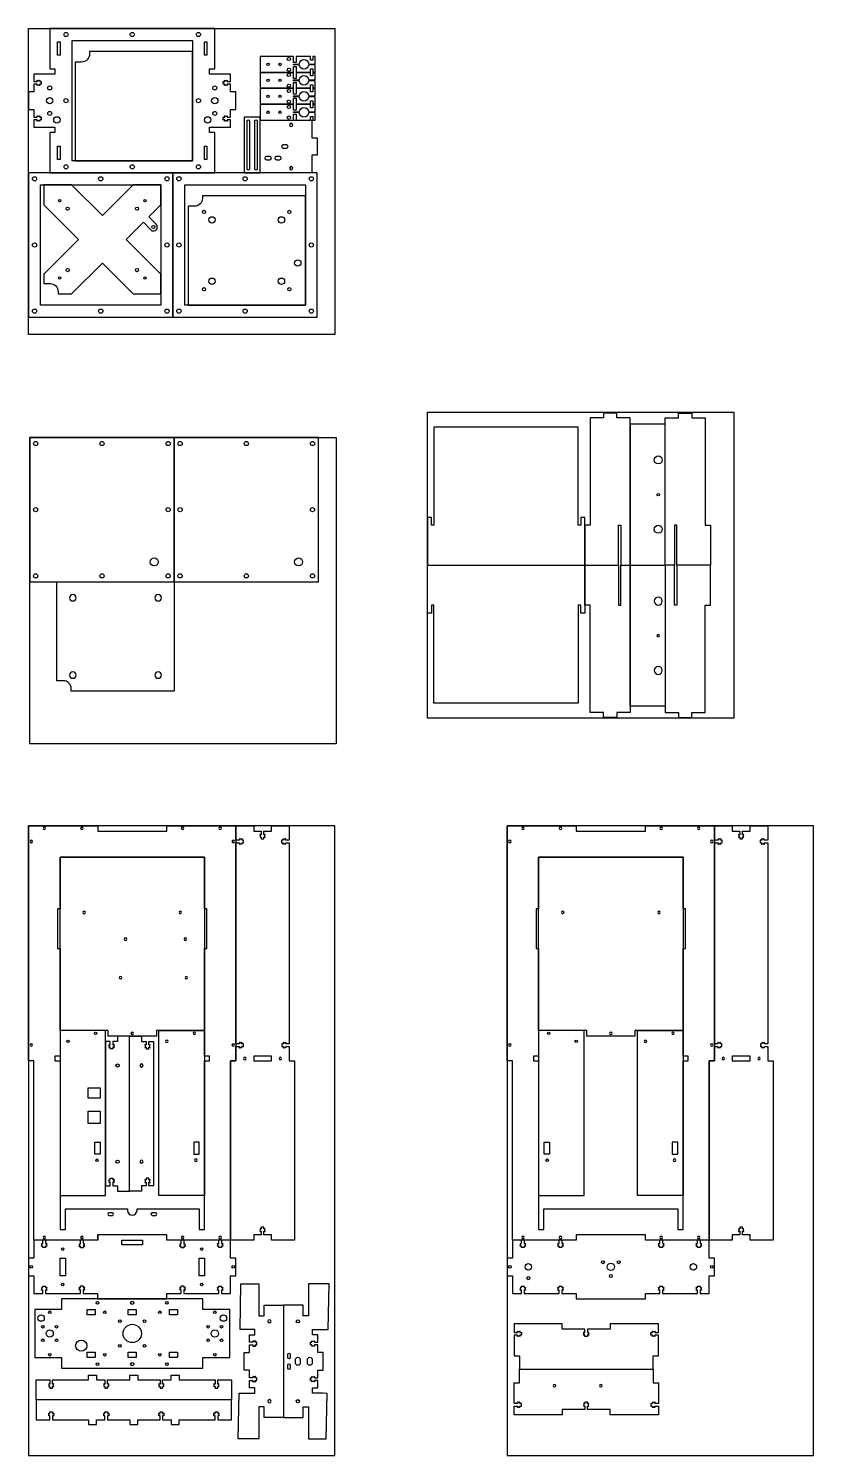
# Model space of a CAD drawing. Header units: millimetres. Extents: x 0 to 984, y -1790 to 0.
import ezdxf

# ---------------------------------------------------------------- set-up
doc = ezdxf.new("R2010")
doc.units = ezdxf.units.MM
doc.layers.get('0').update_dxf_attribs({"lineweight": 25, "true_color": 0xffffff})

# ---------------------------------------------------------------- blocks, each defined once
blk = doc.blocks.new('carrier_window')
blk.add_lwpolyline([(11.85, -50), (11.85, 0), (0, 0), (0, -185), (16.8, -185), (16.8, -190.88), (33.6, -190.88), (33.6, -185), (50.4, -185), (50.4, -50), (57.12, -50), (57.12, 0), (15, 0), (15, -50)], close=True)
blk = doc.blocks.new('p2')
for p, q in [((0, 0), (384, 0)), ((0, -384), (0, 0)), ((384, 0), (384, -384)), ((384, -384), (0, -384))]:
    blk.add_line(p, q)
blk = doc.blocks.new('p3')
for p, q in [((0, 0), (790, 0)), ((0, -384), (0, 0)), ((790, 0), (790, -384)), ((790, -384), (0, -384))]:
    blk.add_line(p, q)
blk = doc.blocks.new('bed')
blk.add_lwpolyline([(-129, 137), (-129, 134, -0.414214), (-139, 124), (-147, 124), (-147, 0), (0, 0), (0, 137)], format="xyb", close=True)
blk = doc.blocks.new('bed_backing')
blk.add_lwpolyline([(-129, 137), (-129, 134, -0.414214), (-139, 124), (-147, 124), (-147, 0), (0, 0), (0, 137)], format="xyb", close=True)
for centre, radius in [((-127, 117), 2), ((-117, 107), 4), ((-30, 107), 4), ((-20, 117), 2), ((-9.5, 52.9), 4), ((-127, 20), 2), ((-117, 30), 4), ((-30, 30), 4), ((-20, 20), 2)]:
    blk.add_circle(centre, radius)
blk = doc.blocks.new('bed_interface')
blk.add_lwpolyline([(-129, 137), (-129, 134, -0.414214), (-139, 124), (-147, 124), (-147, 0), (0, 0), (0, 137)], format="xyb", close=True)
for centre in [(-127, 117), (-20, 117), (-127, 20), (-20, 20)]:
    blk.add_circle(centre, 4)
blk = doc.blocks.new('bed_x')
blk.add_lwpolyline([(-112, -137), (-73.5, -98.5), (-35, -137), (0, -137), (0, -112), (-43.5, -68.5), (-21.8, -46.8), (-13.2, -56.2, 1.026997), (-6, -49.4), (-15.2, -40.2), (0, -25), (0, 0), (-35, 0), (-73.5, -38.5), (-112, 0), (-147, 0), (-147, -25), (-103.5, -68.5), (-147, -112), (-147, -124), (-139, -124, -0.414214), (-129, -134), (-129, -137)], format="xyb", close=True)
for centre, radius in [((-127, -20), 1.58), ((-117, -30), 2), ((-30, -30), 2), ((-20, -20), 1.58), ((-9.5, -52.9), 2), ((-117, -107), 2), ((-30, -107), 2), ((-127, -117), 1.58), ((-20, -117), 1.58)]:
    blk.add_circle(centre, radius)
blk = doc.blocks.new('carrier')
blk.add_lwpolyline([(19.8, 111.1), (15.5, 111.1), (15.5, 110, -2.414214), (15.2, 109.8), (12.8, 109.8, -2.414214), (12.5, 110), (12.5, 111.1), (10.5, 111.1), (10.5, 114.4), (12.5, 114.4), (12.5, 115.5, -2.414214), (12.8, 115.8), (15.2, 115.8, -2.414214), (15.5, 115.5), (15.5, 114.4), (19.8, 114.4), (19.8, 123.9), (-6.5, 123.9), (-6.5, 130.6), (0, 130.6), (0, 181), (-207, 181), (-207, 130.6), (-200.5, 130.6), (-200.5, 123.9), (-226.8, 123.9), (-226.8, 114.4), (-222.5, 114.4), (-222.5, 115.5, -2.414214), (-222.2, 115.8), (-219.8, 115.8, -2.414214), (-219.5, 115.5), (-219.5, 114.4), (-217.5, 114.4), (-217.5, 111.1), (-219.5, 111.1), (-219.5, 110, -2.414214), (-219.8, 109.8), (-222.2, 109.8, -2.414214), (-222.5, 110), (-222.5, 111.1), (-226.8, 111.1), (-226.8, 101.6), (-233.5, 101.6), (-233.5, 79.4), (-226.8, 79.4), (-226.8, 69.9), (-222.5, 69.9), (-222.5, 71, -2.414214), (-222.2, 71.2), (-219.8, 71.2, -2.414214), (-219.5, 71), (-219.5, 69.9), (-217.5, 69.9), (-217.5, 66.6), (-219.5, 66.6), (-219.5, 65.5, -2.414214), (-219.8, 65.2), (-222.2, 65.2, -2.414214), (-222.5, 65.5), (-222.5, 66.6), (-226.8, 66.6), (-226.8, 57.1), (-200.5, 57.1), (-200.5, 50.4), (-207, 50.4), (-207, 0), (0, 0), (0, 50.4), (-6.5, 50.4), (-6.5, 57.1), (19.8, 57.1), (19.8, 66.6), (15.5, 66.6), (15.5, 65.5, -2.414214), (15.2, 65.2), (12.8, 65.2, -2.414214), (12.5, 65.5), (12.5, 66.6), (10.5, 66.6), (10.5, 69.9), (12.5, 69.9), (12.5, 71, -2.414214), (12.8, 71.2), (15.2, 71.2, -2.414214), (15.5, 71), (15.5, 69.9), (19.8, 69.9), (19.8, 79.4), (26.5, 79.4), (26.5, 101.6), (19.8, 101.6)], format="xyb", close=True)
for points in [[(-194, 147.4), (-197.1, 147.4), (-197.1, 164.2), (-194, 164.2)], [(-28, 166), (-28, 15), (-179, 15), (-179, 166)], [(-9.9, 147.4), (-13, 147.4), (-13, 164.2), (-9.9, 164.2)], [(-197.1, 33.6), (-194, 33.6), (-194, 16.8), (-197.1, 16.8)], [(-9.9, 16.8), (-13, 16.8), (-13, 33.6), (-9.9, 33.6)]]:
    blk.add_lwpolyline(points, close=True)
for centre, radius in [((-186.5, 173.5), 2.62), ((-103.5, 173.5), 2.62), ((-20.5, 173.5), 2.62), ((-207, 106.5), 2.5), ((0, 106.5), 2.5), ((-207, 90.5), 4), ((-186.5, 90.5), 2.62), ((-20.5, 90.5), 2.62), ((0, 90.5), 4), ((-207, 74.5), 2.5), ((0, 74.5), 2.5), ((-198, 66.4), 4), ((-9, 66.4), 4), ((-186.5, 7.5), 2.62), ((-103.5, 7.5), 2.62), ((-20.5, 7.5), 2.62)]:
    blk.add_circle(centre, radius)
blk = doc.blocks.new('carrier_tray')
blk.add_lwpolyline([(-181, 0), (0, 0), (0, 181), (-181, 181)], close=True)
for centre, radius in [((-173.5, 173.5), 2.62), ((-90.5, 173.5), 2.62), ((-7.5, 173.5), 2.62), ((-156, 156), 5), ((-173.5, 90.5), 2.62), ((-7.5, 90.5), 2.62), ((-173.5, 7.5), 2.62), ((-90.5, 7.5), 2.62), ((-7.5, 7.5), 2.62)]:
    blk.add_circle(centre, radius)
blk = doc.blocks.new('carrier_wall')
for points in [[(-181, 0), (0, 0), (0, 181), (-181, 181)], [(-166, 15), (-166, 166), (-15, 166), (-15, 15)]]:
    blk.add_lwpolyline(points, close=True)
for centre in [(-173.5, 173.5), (-90.5, 173.5), (-7.5, 173.5), (-173.5, 90.5), (-7.5, 90.5), (-173.5, 7.5), (-90.5, 7.5), (-7.5, 7.5)]:
    blk.add_circle(centre, 2.62)
blk = doc.blocks.new('crane_bottom')
for points in [[(-177, 13.5), (-177, 0), (0, 0), (0, 13.5), (33.8, 13.5), (33.8, 73.5), (0, 73.5), (0, 87), (-177, 87), (-177, 73.5), (-210.8, 73.5), (-210.8, 13.5)], [(-135.2, 73.5), (-135.2, 66.8), (-145.2, 66.8), (-145.2, 73.5)], [(-93.5, 66.8), (-93.5, 73.5), (-83.5, 73.5), (-83.5, 66.8)], [(-41.8, 66.8), (-41.8, 73.5), (-31.8, 73.5), (-31.8, 66.8)], [(-135.2, 20.2), (-135.2, 13.5), (-145.2, 13.5), (-145.2, 20.2)], [(-83.5, 20.2), (-83.5, 13.5), (-93.5, 13.5), (-93.5, 20.2)], [(-41.8, 13.5), (-41.8, 20.2), (-31.8, 20.2), (-31.8, 13.5)]]:
    blk.add_lwpolyline(points, close=True)
for centre, radius in [((-192, 70.1), 1.65), ((-132, 82), 1.65), ((-123, 70.1), 1.65), ((-88.5, 82), 2), ((-54, 70.1), 1.65), ((-45, 82), 1.65), ((15, 70.1), 1.65), ((-104, 59), 1.65), ((-88.5, 43.5), 11.5), ((-73, 59), 1.65), ((-24.5, 58.8), 7), ((-200.5, 52), 1.65), ((-200.5, 35), 1.65), ((-192, 43.5), 4.5), ((-183.5, 52), 1.65), ((-183.5, 35), 1.65), ((6.5, 52), 1.65), ((6.5, 35), 1.65), ((15, 43.5), 4.5), ((23.5, 52), 1.65), ((23.5, 35), 1.65), ((-202.8, 24.2), 4), ((-192, 16.9), 1.65), ((-123, 16.9), 1.65), ((-104, 28), 1.65), ((-73, 28), 1.65), ((-54, 16.9), 1.65), ((15, 16.9), 1.65), ((25.8, 24.2), 4), ((-132, 5), 1.65), ((-88.5, 5), 2), ((-45, 5), 1.65)]:
    blk.add_circle(centre, radius)
blk = doc.blocks.new('crane_front')
blk.add_lwpolyline([(17.13, -25), (17.13, -19.88), (16.03, -19.88, -2.4142136), (15.78, -19.63), (15.78, -17.13, -2.4142136), (16.03, -16.88), (17.13, -16.88), (17.13, -14.88), (20.43, -14.88), (20.43, -16.88), (21.53, -16.88, -2.4142136), (21.78, -17.13), (21.78, -19.63, -2.4142136), (21.53, -19.88), (20.43, -19.88), (20.43, -25), (65.53, -25), (65.53, -30.88), (75.53, -30.88), (75.53, -25), (86.13, -25), (86.13, -19.88), (85.03, -19.88, -2.4142136), (84.78, -19.63), (84.78, -17.13, -2.4142136), (85.03, -16.88), (86.13, -16.88), (86.13, -14.88), (89.43, -14.88), (89.43, -16.88), (90.53, -16.88, -2.4142136), (90.78, -17.13), (90.78, -19.63, -2.4142136), (90.53, -19.88), (89.43, -19.88), (89.43, -25), (117.28, -25), (117.28, -30.88), (127.28, -30.88), (127.28, -25), (155.13, -25), (155.13, -19.88), (154.03, -19.88, -2.4142136), (153.78, -19.63), (153.78, -17.13, -2.4142136), (154.03, -16.88), (155.13, -16.88), (155.13, -14.88), (158.43, -14.88), (158.43, -16.88), (159.53, -16.88, -2.4142136), (159.78, -17.13), (159.78, -19.63, -2.4142136), (159.53, -19.88), (158.43, -19.88), (158.43, -25), (169.03, -25), (169.03, -30.88), (179.03, -30.88), (179.03, -25), (224.13, -25), (224.13, -19.88), (223.03, -19.88, -2.4142136), (222.78, -19.63), (222.78, -17.13, -2.4142136), (223.03, -16.88), (224.13, -16.88), (224.13, -14.88), (227.43, -14.88), (227.43, -16.88), (228.53, -16.88, -2.4142136), (228.78, -17.13), (228.78, -19.63, -2.4142136), (228.53, -19.88), (227.43, -19.88), (227.43, -25), (244.56, -25), (244.56, 0), (0, 0), (0, -25)], format="xyb", close=True)
blk = doc.blocks.new('door')
blk.add_lwpolyline([(0, 0), (-197.3, 0), (-197.3, -60), (-192.3, -60), (-192.3, -50), (-189.15, -50), (-189.15, -173.24), (-8.15, -173.24), (-8.15, -50), (-5, -50), (-5, -60), (0, -60)], close=True)
blk = doc.blocks.new('drawer_back')
blk.add_lwpolyline([(-60.3, -217.6), (0, -217.6), (0, 0), (-181, 0), (-181, -217.6), (-120.7, -217.6), (-120.7, -224.4), (-60.3, -224.4)], close=True)
for centre, radius in [((-150.8, -69.3), 1.58), ((-30.2, -69.3), 1.58), ((-157, -102.8), 1.57), ((-82.1, -102.8), 1.57), ((-158.3, -151.1), 1.57), ((-75.8, -151.1), 1.57), ((-90.5, -221), 1.57)]:
    blk.add_circle(centre, radius)
blk = doc.blocks.new('drawer_front')
blk.add_lwpolyline([(-60.3, -217.6), (0, -217.6), (0, 0), (-181, 0), (-181, -217.6), (-120.7, -217.6), (-120.7, -224.4), (-60.3, -224.4)], close=True)
for centre, radius in [((-150.8, -69.3), 1.58), ((-30.2, -69.3), 1.58), ((-90.5, -221), 1.57)]:
    blk.add_circle(centre, radius)
blk = doc.blocks.new('drawer_bottom')
blk.add_lwpolyline([(0, 11), (-4.3, 11), (-4.3, 9.9, -2.414214), (-4.5, 9.6), (-7, 9.6, -2.414214), (-7.3, 9.9), (-7.3, 11), (-9.3, 11), (-9.3, 14.2), (-7.3, 14.2), (-7.3, 15.4, -2.414214), (-7, 15.6), (-4.5, 15.6, -2.414214), (-4.3, 15.4), (-4.3, 14.2), (0, 14.2), (0, 40.3), (-6.7, 40.3), (-6.7, 57.1), (-174.3, 57.1), (-174.3, 40.3), (-181, 40.3), (-181, 14.2), (-176.7, 14.2), (-176.7, 15.4, -2.414214), (-176.5, 15.6), (-174, 15.6, -2.414214), (-173.7, 15.4), (-173.7, 14.2), (-171.7, 14.2), (-171.7, 11), (-173.7, 11), (-173.7, 9.9, -2.414214), (-174, 9.6), (-176.5, 9.6, -2.414214), (-176.7, 9.9), (-176.7, 11), (-181, 11), (-181, 0), (-120.7, 0), (-120.7, 6.7), (-92.2, 6.7), (-92.2, 11), (-93.2, 11, -2.414214), (-93.5, 11.2), (-93.5, 13.8, -2.414214), (-93.2, 14), (-92.2, 14), (-92.2, 16), (-88.9, 16), (-88.9, 14), (-87.8, 14, -2.414214), (-87.5, 13.8), (-87.5, 11.2, -2.414214), (-87.8, 11), (-88.9, 11), (-88.9, 6.7), (-60.3, 6.7), (-60.3, 0), (0, 0)], format="xyb", close=True)
for centre in [(-108.8, 36.5), (-50.8, 36.5)]:
    blk.add_circle(centre, 1.58)
blk = doc.blocks.new('drawer_left')
for points in [[(-57.12, 0), (0, 0), (0, 206.72), (-57.12, 206.72)], [(-50.4, 140.04), (-50.4, 155.04), (-43.68, 155.04), (-43.68, 140.04)], [(-35.4, 101.105), (-50.4, 101.105), (-50.4, 116.535), (-35.4, 116.535)], [(-50.4, 84.785), (-35.4, 84.785), (-35.4, 71.895), (-50.4, 71.895)]]:
    blk.add_lwpolyline(points, close=True)
for centre in [(-46.4, 162.54), (-44.52, 3.36), (-10, 13.44)]:
    blk.add_circle(centre, 1.575)
blk = doc.blocks.new('drawer_support')
blk.add_lwpolyline([(-6.7, 20.8), (-11, 20.8), (-11, 19.8, -2.414214), (-11.2, 19.5), (-13.8, 19.5, -2.414214), (-14, 19.8), (-14, 20.8), (-16, 20.8), (-16, 24.2), (-14, 24.2), (-14, 25.2, -2.414214), (-13.8, 25.5), (-11.2, 25.5, -2.414214), (-11, 25.2), (-11, 24.2), (-6.7, 24.2), (-6.7, 30), (-187.7, 30), (-187.7, 24.2), (-183.4, 24.2), (-183.4, 25.2, -2.414214), (-183.2, 25.5), (-180.7, 25.5, -2.414214), (-180.4, 25.2), (-180.4, 24.2), (-178.4, 24.2), (-178.4, 20.8), (-180.4, 20.8), (-180.4, 19.8, -2.414214), (-180.7, 19.5), (-183.2, 19.5, -2.414214), (-183.4, 19.8), (-183.4, 20.8), (-187.7, 20.8), (-187.7, 15), (-194.4, 15), (-194.4, 0), (0, 0), (0, 15), (-6.7, 15)], format="xyb", close=True)
for centre in [(-157.6, 15), (-36.9, 15)]:
    blk.add_circle(centre, 2)
blk = doc.blocks.new('frame_back')
blk.add_lwpolyline([(-253.3, -295), (-253.3, -520), (-173.3, -520), (-173.3, -513.3), (-86.7, -513.3), (-86.7, -520), (-6.7, -520), (-6.7, -295), (0, -295), (0, 0), (-86.7, 0), (-86.7, -6.7), (-173.3, -6.7), (-173.3, 0), (-260, 0), (-260, -295)], close=True)
for points in [[(-124, -480.5), (-124, -482.5, -1), (-136, -482.5), (-136, -480.5), (-213.8, -480.5), (-213.8, -506.6), (-220.5, -506.6), (-220.5, -295), (-227, -295), (-227, -289.1), (-220.5, -289.1), (-220.5, -154.1), (-223.7, -154.1), (-223.7, -104.1), (-220.5, -104.1), (-220.5, -39.5), (-39.5, -39.5), (-39.5, -104.1), (-36.3, -104.1), (-36.3, -154.1), (-39.5, -154.1), (-39.5, -289.1), (-33, -289.1), (-33, -295), (-39.5, -295), (-39.5, -506.6), (-46.2, -506.6), (-46.2, -480.5)], [(-155.1, -485.6, -1), (-155.1, -488.8), (-159.1, -488.8, -1), (-159.1, -485.6)], [(-104.9, -488.8, -1), (-104.9, -485.6), (-100.9, -485.6, -1), (-100.9, -488.8)]]:
    blk.add_lwpolyline(points, format="xyb", close=True)
for centre, radius in [((-240.2, -3.4), 1.57), ((-193.1, -3.4), 1.57), ((-66.9, -3.4), 1.57), ((-19.8, -3.4), 1.57), ((-256.6, -19.8), 1.57), ((-3.4, -19.8), 1.57), ((-256.6, -275.2), 1.57), ((-3.4, -275.2), 1.57), ((-240.2, -516.6), 1.57), ((-193.1, -516.6), 1.58), ((-66.9, -516.6), 1.58), ((-19.8, -516.6), 1.57)]:
    blk.add_circle(centre, radius)
blk = doc.blocks.new('frame_bottom')
blk.add_lwpolyline([(0, 44.5), (0, 66.8), (-11.4, 66.8), (-11.4, 62.5), (-10.3, 62.5, -2.414214), (-10, 62.2), (-10, 59.7, -2.414214), (-10.3, 59.5), (-11.4, 59.5), (-11.4, 57.5), (-14.7, 57.5), (-14.7, 59.5), (-15.8, 59.5, -2.414214), (-16, 59.7), (-16, 62.2, -2.414214), (-15.8, 62.5), (-14.7, 62.5), (-14.7, 66.8), (-58.5, 66.8), (-58.5, 62.2), (-57.4, 62.2, -2.414214), (-57.2, 61.9), (-57.2, 59.4, -2.414214), (-57.4, 59.2), (-58.5, 59.2), (-58.5, 57.2), (-61.8, 57.2), (-61.8, 59.2), (-62.9, 59.2, -2.414214), (-63.2, 59.4), (-63.2, 61.9, -2.414214), (-62.9, 62.2), (-61.8, 62.2), (-61.8, 66.8), (-79.9, 66.8), (-79.9, 73.5), (-166.6, 73.5), (-166.6, 66.8), (-184.7, 66.8), (-184.7, 62.2), (-183.6, 62.2, -2.414214), (-183.4, 61.9), (-183.4, 59.4, -2.414214), (-183.6, 59.2), (-184.7, 59.2), (-184.7, 57.2), (-188, 57.2), (-188, 59.2), (-189.1, 59.2, -2.414214), (-189.4, 59.4), (-189.4, 61.9, -2.414214), (-189.1, 62.2), (-188, 62.2), (-188, 66.8), (-231.9, 66.8), (-231.9, 62.5), (-230.8, 62.5, -2.414214), (-230.5, 62.2), (-230.5, 59.7, -2.414214), (-230.8, 59.5), (-231.9, 59.5), (-231.9, 57.5), (-235.2, 57.5), (-235.2, 59.5), (-236.3, 59.5, -2.414214), (-236.5, 59.7), (-236.5, 62.2, -2.414214), (-236.3, 62.5), (-235.2, 62.5), (-235.2, 66.8), (-246.6, 66.8), (-246.6, 44.5), (-253.3, 44.5), (-253.3, 22.3), (-246.6, 22.3), (-246.6, 0), (-235.2, 0), (-235.2, 4.3), (-236.3, 4.3, -2.414214), (-236.5, 4.5), (-236.5, 7, -2.414214), (-236.3, 7.3), (-235.2, 7.3), (-235.2, 9.3), (-231.9, 9.3), (-231.9, 7.3), (-230.8, 7.3, -2.414214), (-230.5, 7), (-230.5, 4.5, -2.414214), (-230.8, 4.3), (-231.9, 4.3), (-231.9, 0), (-188, 0), (-188, 4.6), (-189.1, 4.6, -2.414214), (-189.4, 4.8), (-189.4, 7.3, -2.414214), (-189.1, 7.6), (-188, 7.6), (-188, 9.6), (-184.7, 9.6), (-184.7, 7.6), (-183.6, 7.6, -2.414214), (-183.4, 7.3), (-183.4, 4.8, -2.414214), (-183.6, 4.6), (-184.7, 4.6), (-184.7, 0), (-166.6, 0), (-166.6, -6.7), (-79.9, -6.7), (-79.9, 0), (-61.8, 0), (-61.8, 4.6), (-62.9, 4.6, -2.414214), (-63.2, 4.8), (-63.2, 7.3, -2.414214), (-62.9, 7.6), (-61.8, 7.6), (-61.8, 9.6), (-58.5, 9.6), (-58.5, 7.6), (-57.4, 7.6, -2.414214), (-57.2, 7.3), (-57.2, 4.8, -2.414214), (-57.4, 4.6), (-58.5, 4.6), (-58.5, 0), (-14.7, 0), (-14.7, 4.3), (-15.8, 4.3, -2.414214), (-16, 4.5), (-16, 7, -2.414214), (-15.8, 7.3), (-14.7, 7.3), (-14.7, 9.3), (-11.4, 9.3), (-11.4, 7.3), (-10.3, 7.3, -2.414214), (-10, 7), (-10, 4.5, -2.414214), (-10.3, 4.3), (-11.4, 4.3), (-11.4, 0), (0, 0), (0, 22.3), (6.7, 22.3), (6.7, 44.5)], format="xyb", close=True)
for points in [[(-207.1, 44.5), (-207.1, 22.3), (-213.8, 22.3), (-213.8, 44.5)], [(-32.8, 44.5), (-32.8, 22.3), (-39.5, 22.3), (-39.5, 44.5)], [(-110.3, 5.9), (-110.3, 0), (-136.3, 0), (-136.3, 5.9)]]:
    blk.add_lwpolyline(points, close=True)
for centre, radius in [((-210.4, 55.6), 1.58), ((-36.1, 55.6), 1.58), ((-249.9, 33.4), 1.57), ((3.4, 33.4), 1.57), ((-210.4, 11.1), 1.58), ((-36.1, 11.1), 1.58)]:
    blk.add_circle(centre, radius)
blk = doc.blocks.new('frame_foot2')
blk.add_lwpolyline([(26.9, -31.2), (-13.4, -31.2), (-13.4, -24.5), (0, -24.5), (0, 0), (-140.7, 0), (-140.7, -24.5), (-127.2, -24.5), (-127.2, -31.2), (-167.6, -31.2), (-167.6, -56.9), (-110.3, -55.9), (-110.4, -49.5), (-110.4, -36.1), (-103.7, -36.1), (-103.7, -42.8), (-94.2, -42.8), (-94.2, -38.5), (-95.3, -38.5, -2.414214), (-95.6, -38.2), (-95.6, -35.8, -2.414214), (-95.3, -35.5), (-94.2, -35.5), (-94.2, -33.5), (-90.9, -33.5), (-90.9, -35.5), (-89.8, -35.5, -2.414214), (-89.6, -35.8), (-89.6, -38.2, -2.414214), (-89.8, -38.5), (-90.9, -38.5), (-90.9, -42.8), (-81.5, -42.8), (-81.5, -49.5), (-59.2, -49.5), (-59.2, -42.8), (-49.7, -42.8), (-49.7, -38.5), (-50.8, -38.5, -2.414214), (-51.1, -38.2), (-51.1, -35.8, -2.414214), (-50.8, -35.5), (-49.7, -35.5), (-49.7, -33.5), (-46.4, -33.5), (-46.4, -35.5), (-45.3, -35.5, -2.414214), (-45.1, -35.8), (-45.1, -38.2, -2.414214), (-45.3, -38.5), (-46.4, -38.5), (-46.4, -42.8), (-37, -42.8), (-37, -36.1), (-30.2, -36.1), (-30.2, -49.5), (-30.2, -54.5), (26.9, -53.5)], format="xyb", close=True)
for centre in [(-120.4, -17.8), (-20.2, -17.8)]:
    blk.add_circle(centre, 2)
blk = doc.blocks.new('frame_foot1')
for points in [[(-127.2, -31.2), (-167.6, -31.2), (-167.6, -53.5), (-110.5, -54.5), (-110.4, -49.5), (-110.4, -36.1), (-103.7, -36.1), (-103.7, -42.8), (-94.2, -42.8), (-94.2, -38.5), (-95.3, -38.5, -2.414214), (-95.6, -38.2), (-95.6, -35.8, -2.414214), (-95.3, -35.5), (-94.2, -35.5), (-94.2, -33.5), (-90.9, -33.5), (-90.9, -35.5), (-89.8, -35.5, -2.414214), (-89.6, -35.8), (-89.6, -38.2, -2.414214), (-89.8, -38.5), (-90.9, -38.5), (-90.9, -42.8), (-81.5, -42.8), (-81.5, -49.5), (-59.2, -49.5), (-59.2, -42.8), (-49.7, -42.8), (-49.7, -38.5), (-50.8, -38.5, -2.414214), (-51.1, -38.2), (-51.1, -35.8, -2.414214), (-50.8, -35.5), (-49.7, -35.5), (-49.7, -33.5), (-46.4, -33.5), (-46.4, -35.5), (-45.3, -35.5, -2.414214), (-45.1, -35.8), (-45.1, -38.2, -2.414214), (-45.3, -38.5), (-46.4, -38.5), (-46.4, -42.8), (-37, -42.8), (-37, -36.1), (-30.2, -36.1), (-30.2, -49.5), (-30.4, -55.9), (26.9, -56.9), (26.9, -31.2), (-13.4, -31.2), (-13.4, -24.5), (0, -24.5), (0, 0), (-140.7, 0), (-140.7, -24.5), (-127.2, -24.5)], [(-79, -8.3, -1), (-79, -5.1), (-75, -5.1, -1), (-75, -8.3)], [(-72.3, -20.8, -1), (-72.3, -14.8), (-68.3, -14.8, -1), (-68.3, -20.8)], [(-65.7, -8.3, -1), (-65.7, -5.1), (-61.7, -5.1, -1), (-61.7, -8.3)], [(-72.3, -35.8, -1), (-72.3, -29.8), (-68.3, -29.8, -1), (-68.3, -35.8)]]:
    blk.add_lwpolyline(points, format="xyb", close=True)
for centre in [(-120.4, -17.8), (-20.2, -17.8)]:
    blk.add_circle(centre, 2)
blk = doc.blocks.new('frame_front')
for points in [[(-6.7, -520), (-6.7, -295), (0, -295), (0, 0), (-86.7, 0), (-86.7, -6.7), (-173.3, -6.7), (-173.3, 0), (-260, 0), (-260, -295), (-253.3, -295), (-253.3, -520), (-173.3, -520), (-173.3, -513.3), (-86.7, -513.3), (-86.7, -520)], [(-39.5, -289.1), (-33, -289.1), (-33, -295), (-39.5, -295), (-39.5, -506.6), (-46.2, -506.6), (-46.2, -480.5), (-213.8, -480.5), (-213.8, -506.6), (-220.5, -506.6), (-220.5, -295), (-227, -295), (-227, -289.1), (-220.5, -289.1), (-220.5, -154.1), (-223.7, -154.1), (-223.7, -104.1), (-220.5, -104.1), (-220.5, -39.5), (-39.5, -39.5), (-39.5, -104.1), (-36.3, -104.1), (-36.3, -154.1), (-39.5, -154.1)]]:
    blk.add_lwpolyline(points, close=True)
for centre, radius in [((-240.2, -3.4), 1.57), ((-193.1, -3.4), 1.57), ((-66.9, -3.4), 1.57), ((-19.8, -3.4), 1.57), ((-256.6, -19.8), 1.57), ((-3.4, -19.8), 1.57), ((-256.6, -275.2), 1.57), ((-3.4, -275.2), 1.57), ((-240.2, -516.6), 1.57), ((-193.1, -516.6), 1.58), ((-66.9, -516.6), 1.58), ((-19.8, -516.6), 1.57)]:
    blk.add_circle(centre, radius)
blk = doc.blocks.new('frame_galvo')
blk.add_lwpolyline([(-22, -65), (0, -65), (0, 0), (-66, 0), (-66, -65), (-44, -65), (-44, -71.72), (-22, -71.72)], close=True)
for points in [[(-20.6, -8, -1), (-16.4, -8), (-16.4, -12, -1), (-20.6, -12)], [(-30.9, -29), (-30.9, -33, -1), (-35.1, -33), (-35.1, -29, -1)], [(-20.6, -20.5, -1), (-16.4, -20.5), (-16.4, -24.5, -1), (-20.6, -24.5)]]:
    blk.add_lwpolyline(points, format="xyb", close=True)
for centre in [(-60.12, -38.94), (-5.88, -38.94)]:
    blk.add_circle(centre, 2)
blk = doc.blocks.new('frame_laser')
blk.add_lwpolyline([(-9.5, 61, -0.919866), (-9.5, 49), (-9.5, 42), (-10.5, 42), (-10.5, 49, -0.919866), (-10.5, 61), (-10.5, 69), (-20, 69), (-20, 66), (-15.5, 66), (-15.5, 63), (-20, 63), (-20, 45), (-12.5, 45), (-12.5, 42), (-20, 42), (-20, 0), (0, 0), (0, 42), (-7.5, 42), (-7.5, 45), (0, 45), (0, 63), (-4.5, 63), (-4.5, 66), (0, 66), (0, 69), (-9.5, 69)], format="xyb", close=True)
for centre, radius in [((-16.7, 36.1), 2), ((-3.3, 36.1), 2), ((-10, 25), 1.58), ((-10, 10), 1.57)]:
    blk.add_circle(centre, radius)
blk = doc.blocks.new('frame_right')
blk.add_lwpolyline([(-6.7, 243.1), (-11, 243.1), (-11, 242, -2.414214), (-11.3, 241.8), (-13.8, 241.8, -2.414214), (-14, 242), (-14, 243.1), (-16, 243.1), (-16, 246.4), (-14, 246.4), (-14, 247.5, -2.414214), (-13.8, 247.8), (-11.3, 247.8, -2.414214), (-11, 247.5), (-11, 246.4), (-6.7, 246.4), (-6.7, 498.6), (-11.3, 498.6), (-11.3, 497.5, -2.414214), (-11.6, 497.2), (-14.1, 497.2, -2.414214), (-14.3, 497.5), (-14.3, 498.6), (-16.3, 498.6), (-16.3, 501.9), (-14.3, 501.9), (-14.3, 503, -2.414214), (-14.1, 503.2), (-11.6, 503.2, -2.414214), (-11.3, 503), (-11.3, 501.9), (-6.7, 501.9), (-6.7, 520), (-29, 520), (-29, 513.3), (-38.5, 513.3), (-38.5, 508.7), (-37.4, 508.7, -2.414214), (-37.1, 508.4), (-37.1, 505.9, -2.414214), (-37.4, 505.7), (-38.5, 505.7), (-38.5, 503.7), (-41.8, 503.7), (-41.8, 505.7), (-42.9, 505.7, -2.414214), (-43.1, 505.9), (-43.1, 508.4, -2.414214), (-42.9, 508.7), (-41.8, 508.7), (-41.8, 513.3), (-51.2, 513.3), (-51.2, 520), (-73.5, 520), (-73.5, 501.9), (-68.9, 501.9), (-68.9, 503, -2.414214), (-68.6, 503.2), (-66.1, 503.2, -2.414214), (-65.9, 503), (-65.9, 501.9), (-63.9, 501.9), (-63.9, 498.6), (-65.9, 498.6), (-65.9, 497.5, -2.414214), (-66.1, 497.2), (-68.6, 497.2, -2.414214), (-68.9, 497.5), (-68.9, 498.6), (-73.5, 498.6), (-73.5, 246.4), (-69.2, 246.4), (-69.2, 247.5, -2.414214), (-69, 247.8), (-66.5, 247.8, -2.414214), (-66.2, 247.5), (-66.2, 246.4), (-64.2, 246.4), (-64.2, 243.1), (-66.2, 243.1), (-66.2, 242, -2.414214), (-66.5, 241.8), (-69, 241.8, -2.414214), (-69.2, 242), (-69.2, 243.1), (-73.5, 243.1), (-73.5, 225), (-80.2, 225), (-80.2, 0), (-51.2, 0), (-51.2, 6.7), (-41.8, 6.7), (-41.8, 11.3), (-42.9, 11.3, -2.414214), (-43.1, 11.6), (-43.1, 14.1, -2.414214), (-42.9, 14.3), (-41.8, 14.3), (-41.8, 16.3), (-38.5, 16.3), (-38.5, 14.3), (-37.4, 14.3, -2.414214), (-37.1, 14.1), (-37.1, 11.6, -2.414214), (-37.4, 11.3), (-38.5, 11.3), (-38.5, 6.7), (-29, 6.7), (-29, 0), (0, 0), (0, 225), (-6.7, 225)], format="xyb", close=True)
blk.add_lwpolyline([(-51.2, 230.9), (-29, 230.9), (-29, 225), (-51.2, 225)], close=True)
for centre in [(-62.4, 227.9), (-17.8, 227.9)]:
    blk.add_circle(centre, 1.57)
blk = doc.blocks.new('frame_top')
blk.add_lwpolyline([(0, 0), (0, 22.3), (6.7, 22.3), (6.7, 44.5), (0, 44.5), (0, 66.8), (-11.4, 66.8), (-11.4, 62.5), (-10.3, 62.5, -2.414214), (-10, 62.2), (-10, 59.7, -2.414214), (-10.3, 59.5), (-11.4, 59.5), (-11.4, 57.5), (-14.7, 57.5), (-14.7, 59.5), (-15.8, 59.5, -2.414214), (-16, 59.7), (-16, 62.2, -2.414214), (-15.8, 62.5), (-14.7, 62.5), (-14.7, 66.8), (-58.5, 66.8), (-58.5, 62.5), (-57.4, 62.5, -2.414214), (-57.2, 62.2), (-57.2, 59.7, -2.414214), (-57.4, 59.5), (-58.5, 59.5), (-58.5, 57.5), (-61.8, 57.5), (-61.8, 59.5), (-62.9, 59.5, -2.414214), (-63.2, 59.7), (-63.2, 62.2, -2.414214), (-62.9, 62.5), (-61.8, 62.5), (-61.8, 66.8), (-79.9, 66.8), (-79.9, 73.5), (-166.6, 73.5), (-166.6, 66.8), (-184.7, 66.8), (-184.7, 62.5), (-183.6, 62.5, -2.414214), (-183.4, 62.2), (-183.4, 59.7, -2.414214), (-183.6, 59.5), (-184.7, 59.5), (-184.7, 57.5), (-188, 57.5), (-188, 59.5), (-189.1, 59.5, -2.414214), (-189.4, 59.7), (-189.4, 62.2, -2.414214), (-189.1, 62.5), (-188, 62.5), (-188, 66.8), (-231.9, 66.8), (-231.9, 62.5), (-230.8, 62.5, -2.414214), (-230.5, 62.2), (-230.5, 59.7, -2.414214), (-230.8, 59.5), (-231.9, 59.5), (-231.9, 57.5), (-235.2, 57.5), (-235.2, 59.5), (-236.3, 59.5, -2.414214), (-236.5, 59.7), (-236.5, 62.2, -2.414214), (-236.3, 62.5), (-235.2, 62.5), (-235.2, 66.8), (-246.6, 66.8), (-246.6, 44.5), (-253.3, 44.5), (-253.3, 22.3), (-246.6, 22.3), (-246.6, 0), (-235.2, 0), (-235.2, 4.3), (-236.3, 4.3, -2.414214), (-236.5, 4.5), (-236.5, 7, -2.414214), (-236.3, 7.3), (-235.2, 7.3), (-235.2, 9.3), (-231.9, 9.3), (-231.9, 7.3), (-230.8, 7.3, -2.414214), (-230.5, 7), (-230.5, 4.5, -2.414214), (-230.8, 4.3), (-231.9, 4.3), (-231.9, 0), (-188, 0), (-188, 4.3), (-189.1, 4.3, -2.414214), (-189.4, 4.5), (-189.4, 7, -2.414214), (-189.1, 7.3), (-188, 7.3), (-188, 9.3), (-184.7, 9.3), (-184.7, 7.3), (-183.6, 7.3, -2.414214), (-183.4, 7), (-183.4, 4.5, -2.414214), (-183.6, 4.3), (-184.7, 4.3), (-184.7, 0), (-166.6, 0), (-166.6, -6.7), (-79.9, -6.7), (-79.9, 0), (-61.8, 0), (-61.8, 4.3), (-62.9, 4.3, -2.414214), (-63.2, 4.5), (-63.2, 7, -2.414214), (-62.9, 7.3), (-61.8, 7.3), (-61.8, 9.3), (-58.5, 9.3), (-58.5, 7.3), (-57.4, 7.3, -2.414214), (-57.2, 7), (-57.2, 4.5, -2.414214), (-57.4, 4.3), (-58.5, 4.3), (-58.5, 0), (-14.7, 0), (-14.7, 4.3), (-15.8, 4.3, -2.414214), (-16, 4.5), (-16, 7, -2.414214), (-15.8, 7.3), (-14.7, 7.3), (-14.7, 9.3), (-11.4, 9.3), (-11.4, 7.3), (-10.3, 7.3, -2.414214), (-10, 7), (-10, 4.5, -2.414214), (-10.3, 4.3), (-11.4, 4.3), (-11.4, 0)], format="xyb", close=True)
for centre, radius in [((-226.8, 33.4), 4), ((-123.3, 33.4), 4.5), ((-123.3, 44.9), 1.85), ((-19.8, 33.4), 4), ((-19.8, 47.6), 2), ((-249.9, 33.4), 1.58), ((-133.2, 27.6), 1.85), ((-113.3, 27.6), 1.85), ((3.4, 33.4), 1.58)]:
    blk.add_circle(centre, radius)
blk = doc.blocks.new('crane_switch')
blk.add_lwpolyline([(-20, 70), (-20, 0), (0, 0), (0, 70)], close=True)
for points in [[(-16.25, 65, -1), (-13.25, 65), (-13.25, 5, -1), (-16.25, 5)], [(-3.75, 5, -1), (-6.75, 5), (-6.75, 65, -1), (-3.75, 65)]]:
    blk.add_lwpolyline(points, format="xyb", close=True)
blk = doc.blocks.new('drawer_right')
for points in [[(-57.12, 0), (0, 0), (0, 206.72), (-57.12, 206.72)], [(-6.72, 155.04), (-6.72, 140.04), (-13.44, 140.04), (-13.44, 155.04)]]:
    blk.add_lwpolyline(points, close=True)
for centre, radius in [((-10.72, 162.54), 1.58), ((-47.12, 13.44), 1.57), ((-12.6, 3.36), 1.57)]:
    blk.add_circle(centre, radius)
blk = doc.blocks.new('drawer_bottom2')
blk.add_lwpolyline([(0, -11), (4.3, -11), (4.3, -9.9, -2.414214), (4.5, -9.6), (7, -9.6, -2.414214), (7.3, -9.9), (7.3, -11), (9.3, -11), (9.3, -14.2), (7.3, -14.2), (7.3, -15.4, -2.414214), (7, -15.6), (4.5, -15.6, -2.414214), (4.3, -15.4), (4.3, -14.2), (0, -14.2), (0, -40.3), (6.7, -40.3), (6.7, -57.1), (174.3, -57.1), (174.3, -40.3), (181, -40.3), (181, -14.2), (176.7, -14.2), (176.7, -15.4, -2.414214), (176.5, -15.6), (174, -15.6, -2.414214), (173.7, -15.4), (173.7, -14.2), (171.7, -14.2), (171.7, -11), (173.7, -11), (173.7, -9.9, -2.414214), (174, -9.6), (176.5, -9.6, -2.414214), (176.7, -9.9), (176.7, -11), (181, -11), (181, 0), (120.7, 0), (120.7, -6.7), (92.2, -6.7), (92.2, -11), (93.2, -11, -2.414214), (93.5, -11.2), (93.5, -13.8, -2.414214), (93.2, -14), (92.2, -14), (92.2, -16), (88.9, -16), (88.9, -14), (87.8, -14, -2.414214), (87.5, -13.8), (87.5, -11.2, -2.414214), (87.8, -11), (88.9, -11), (88.9, -6.7), (60.3, -6.7), (60.3, 0), (0, 0)], format="xyb", close=True)
blk = doc.blocks.new('crane_flap')
blk.add_lwpolyline([(0, 43.5), (-177, 43.5), (-177, 0), (0, 0)], close=True)
for centre, radius in [((-132, 35), 5), ((-88.5, 35), 1.57), ((-45, 35), 5)]:
    blk.add_circle(centre, radius)

msp = doc.modelspace()

# ---------------------------------------------------------------- block references
for name, p in [('p2', (0, 0)), ('carrier', (233.5, -181)), ('bed', (205.5, -166)), ('crane_switch', (290.3, -181)), ('bed_x', (166, -196)), ('bed_backing', (347, -347)), ('p2', (500, -481.2)), ('p2', (1.5, -513.1)), ('carrier_window', (797.9, -673.2)), ('drawer_bottom2', (608.6, -1624.8)), ('crane_front', (9.7, -1720.3))]:
    msp.add_blockref(name, p)
for name, p, rotation in [('frame_laser', (290.3, -55), -90), ('frame_laser', (290.3, -75), -90), ('frame_laser', (290.3, -95), -90), ('frame_laser', (290.3, -115), -90), ('carrier_wall', (0, -181), 180), ('carrier_wall', (181, -181), 180), ('carrier_window', (754.4, -673.2), 180), ('door', (500, -673.2), 180), ('crane_flap', (754.4, -673.2), -90), ('carrier_tray', (1.5, -513.1), 180), ('carrier_tray', (182.5, -513.1), 180), ('drawer_left', (39.5, -1257.1), 180), ('drawer_support', (126.6, -1263.9), 90.00000000000001), ('drawer_right', (639.5, -1257.1), 180), ('frame_bottom', (6.7, -1520), 180), ('frame_top', (606.7, -1520), 180), ('frame_foot1', (319.8, -1601.6), 90.00000000000001), ('crane_bottom', (41.5, -1593.5), 180)]:
    msp.add_blockref(name, p, dxfattribs=dict(rotation=rotation))
at = {"yscale": -1}
for name, p, rotation in [('frame_galvo', (290.3, -181), 270), ('door', (500, -673.2), 180), ('carrier_window', (754.4, -673.2), 180), ('crane_flap', (754.4, -673.2), 90.00000000000001), ('p3', (0, -1000), 270), ('frame_back', (0, -1000), 180), ('frame_right', (253.3, -1520), 180), ('p3', (600, -1000), 270), ('frame_front', (600, -1000), 180), ('frame_right', (853.3, -1520), 180), ('drawer_back', (39.5, -1039.5), 180), ('drawer_front', (639.5, -1039.5), 180), ('drawer_support', (126.6, -1263.9), 90.00000000000001), ('frame_foot2', (319.8, -1601.6), 90.00000000000001), ('drawer_bottom', (608.6, -1739), 180)]:
    msp.add_blockref(name, p, dxfattribs=dict(at, rotation=rotation))
for name, p in [('carrier_window', (797.9, -673.2)), ('bed_interface', (182.5, -694.1)), ('drawer_right', (220.5, -1257.1)), ('drawer_right', (820.5, -1257.1)), ('crane_front', (9.7, -1720.3))]:
    msp.add_blockref(name, p, dxfattribs=at)

doc.saveas('drawing.dxf')
